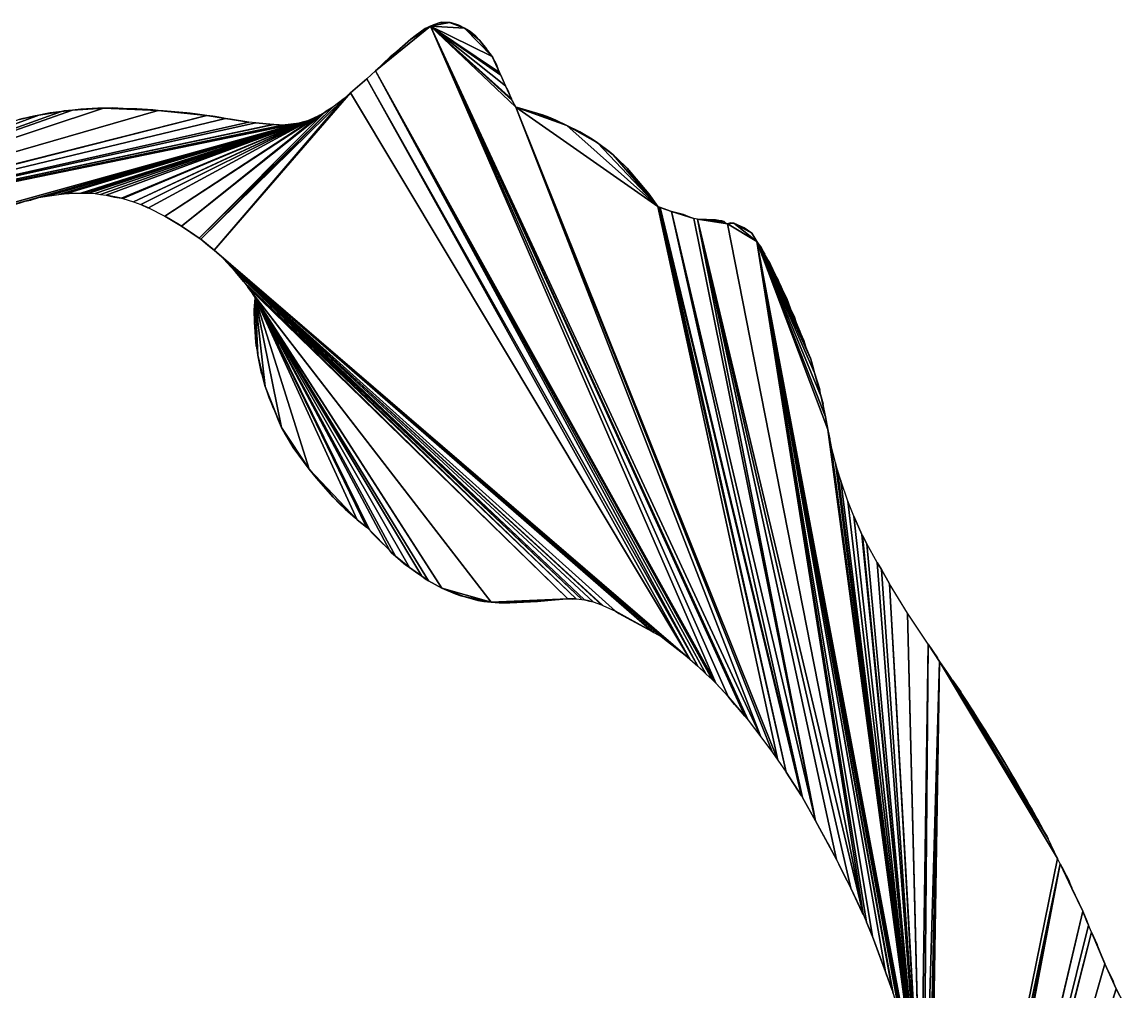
# Model space of a CAD drawing. Extents: x -94 to 96, y -86 to 90.
# Drawn here: x 7.7 to 76.2, y 29.4 to 89.7 of the extents above; entities that cross this region are included whole.
import ezdxf

# ---------------------------------------------------------------- set-up
doc = ezdxf.new("R2010")
doc.units = 0

msp = doc.modelspace()

# ---------------------------------------------------------------- linework, layer by layer
for points in [[(34.252, 89.707, 110), (33.785, 89.745, 110), (33.615, 89.686, 110)], [(33.067, 89.478, 110), (31.852, 88.684, 110), (29.653, 86.703, 110)], [(33.067, 89.478, 110), (29.653, 86.703, 110), (50.807, 48.642, 110)], [(33.067, 89.478, 110), (32.441, 89.109, 110), (31.852, 88.684, 110)], [(32.441, 89.109, 110), (32.212, 88.95, 110), (31.852, 88.684, 110)], [(33.067, 89.478, 110), (32.741, 89.334, 110), (32.441, 89.109, 110)], [(34.252, 89.707, 110), (33.615, 89.686, 110), (33.067, 89.478, 110)], [(35.185, 89.36, 110), (34.252, 89.707, 110), (33.067, 89.478, 110)], [(33.615, 89.686, 110), (33.263, 89.574, 110), (33.067, 89.478, 110)], [(36.917, 87.599, 110), (35.185, 89.36, 110), (33.067, 89.478, 110)], [(33.067, 89.478, 110), (50.807, 48.642, 110), (51.577, 47.821, 110)], [(37.365, 86.604, 110), (36.917, 87.599, 110), (33.067, 89.478, 110)], [(37.438, 86.441, 110), (37.365, 86.604, 110), (33.067, 89.478, 110)], [(33.067, 89.478, 110), (51.577, 47.821, 110), (52.623, 46.581, 110)], [(33.067, 89.478, 110), (52.623, 46.581, 110), (52.819, 46.345, 110)], [(37.741, 85.783, 110), (37.438, 86.441, 110), (33.067, 89.478, 110)], [(38.106, 84.965, 110), (37.741, 85.783, 110), (33.067, 89.478, 110)], [(38.162, 84.858, 110), (38.106, 84.965, 110), (33.067, 89.478, 110)], [(33.067, 89.478, 110), (52.819, 46.345, 110), (53.616, 45.303, 110)], [(33.067, 89.478, 110), (53.616, 45.303, 110), (53.618, 45.301, 110)], [(38.386, 84.45, 110), (38.162, 84.858, 110), (33.067, 89.478, 110)], [(38.386, 84.45, 110), (33.067, 89.478, 110), (53.618, 45.301, 110)], [(34.381, 89.686, 110), (34.307, 89.707, 110), (34.252, 89.707, 110)], [(35.185, 89.36, 110), (34.381, 89.686, 110), (34.252, 89.707, 110)], [(35.185, 89.36, 110), (34.829, 89.548, 110), (34.381, 89.686, 110)], [(35.542, 89.147, 110), (35.338, 89.287, 110), (35.185, 89.36, 110)], [(36.117, 88.626, 110), (35.542, 89.147, 110), (35.185, 89.36, 110)], [(36.917, 87.599, 110), (36.117, 88.626, 110), (35.185, 89.36, 110)], [(36.117, 88.626, 110), (35.896, 88.859, 110), (35.542, 89.147, 110)], [(31.852, 88.684, 110), (30.993, 87.918, 110), (29.653, 86.703, 110)], [(31.852, 88.684, 110), (31.682, 88.545, 110), (30.993, 87.918, 110)], [(36.561, 88.084, 110), (36.407, 88.283, 110), (36.117, 88.626, 110)], [(36.917, 87.599, 110), (36.561, 88.084, 110), (36.117, 88.626, 110)], [(30.993, 87.918, 110), (30.578, 87.574, 110), (29.653, 86.703, 110)], [(30.578, 87.574, 110), (30.056, 87.09, 110), (29.653, 86.703, 110)], [(36.948, 87.546, 110), (36.936, 87.574, 110), (36.917, 87.599, 110)], [(37.193, 87.068, 110), (36.948, 87.546, 110), (36.917, 87.599, 110)], [(37.365, 86.604, 110), (37.193, 87.068, 110), (36.917, 87.599, 110)], [(29.653, 86.703, 110), (29.124, 86.212, 110), (49.697, 49.701, 110)], [(29.653, 86.703, 110), (49.697, 49.701, 110), (50.201, 49.229, 110)], [(29.653, 86.703, 110), (50.201, 49.229, 110), (50.583, 48.866, 110)], [(29.653, 86.703, 110), (50.583, 48.866, 110), (50.807, 48.642, 110)], [(37.438, 86.441, 110), (37.402, 86.531, 110), (37.365, 86.604, 110)], [(37.741, 85.783, 110), (37.549, 86.235, 110), (37.438, 86.441, 110)], [(29.124, 86.212, 110), (28.426, 85.623, 110), (28.109, 85.335, 110)], [(29.124, 86.212, 110), (28.109, 85.335, 110), (49.189, 50.145, 110)], [(29.124, 86.212, 110), (49.189, 50.145, 110), (49.697, 49.701, 110)], [(38.106, 84.965, 110), (37.902, 85.487, 110), (37.741, 85.783, 110)], [(27.707, 84.994, 110), (27.001, 84.458, 110), (18.8, 76.243, 110)], [(27.707, 84.994, 110), (18.8, 76.243, 110), (19.627, 75.553, 110)], [(28.109, 85.335, 110), (27.707, 84.994, 110), (19.627, 75.553, 110)], [(28.109, 85.335, 110), (19.627, 75.553, 110), (49.189, 50.145, 110)], [(12.744, 84.391, 110), (10.831, 84.274, 110), (-13.707, 75.618, 110)], [(16.157, 84.245, 110), (12.744, 84.391, 110), (-13.707, 75.618, 110)], [(10.831, 84.274, 110), (10.143, 84.191, 110), (-13.707, 75.618, 110)], [(10.831, 84.274, 110), (10.566, 84.253, 110), (10.143, 84.191, 110)], [(10.566, 84.253, 110), (10.3, 84.219, 110), (10.143, 84.191, 110)], [(12.388, 84.398, 110), (11.344, 84.336, 110), (10.831, 84.274, 110)], [(12.744, 84.391, 110), (12.388, 84.398, 110), (10.831, 84.274, 110)], [(14.283, 84.355, 110), (13.338, 84.405, 110), (12.744, 84.391, 110)], [(14.828, 84.341, 110), (14.283, 84.355, 110), (12.744, 84.391, 110)], [(16.157, 84.245, 110), (14.828, 84.341, 110), (12.744, 84.391, 110)], [(16.157, 84.245, 110), (15.809, 84.279, 110), (14.828, 84.341, 110)], [(27.001, 84.458, 110), (26.479, 84.12, 110), (18.693, 76.318, 110)], [(27.001, 84.458, 110), (18.693, 76.318, 110), (18.8, 76.243, 110)], [(27.001, 84.458, 110), (26.703, 84.267, 110), (26.479, 84.12, 110)], [(26.703, 84.267, 110), (26.592, 84.201, 110), (26.479, 84.12, 110)], [(38.386, 84.45, 110), (38.292, 84.625, 110), (38.162, 84.858, 110)], [(39.756, 84.055, 110), (38.478, 84.433, 110), (38.386, 84.45, 110)], [(41.558, 83.311, 110), (39.756, 84.055, 110), (38.386, 84.45, 110)], [(47.201, 78.274, 110), (41.558, 83.311, 110), (38.386, 84.45, 110)], [(38.386, 84.45, 110), (53.618, 45.301, 110), (54.345, 44.328, 110)], [(38.386, 84.45, 110), (54.345, 44.328, 110), (54.671, 43.856, 110)], [(47.201, 78.274, 110), (38.386, 84.45, 110), (54.671, 43.856, 110)], [(19.172, 83.935, 110), (-13.707, 75.618, 110), (-14.813, 75.299, 110)], [(20.327, 83.745, 110), (19.172, 83.935, 110), (-14.813, 75.299, 110)], [(21.782, 83.527, 110), (20.327, 83.745, 110), (-14.813, 75.299, 110)], [(19.172, 83.935, 110), (16.157, 84.245, 110), (-13.707, 75.618, 110)], [(10.143, 84.191, 110), (8.734, 83.948, 110), (-13.707, 75.618, 110)], [(8.734, 83.948, 110), (7.497, 83.686, 110), (-13.707, 75.618, 110)], [(8.734, 83.948, 110), (8.389, 83.891, 110), (7.497, 83.686, 110)], [(8.389, 83.891, 110), (7.966, 83.798, 110), (7.497, 83.686, 110)], [(7.966, 83.798, 110), (7.728, 83.75, 110), (7.497, 83.686, 110)], [(10.143, 84.191, 110), (9.424, 84.09, 110), (8.734, 83.948, 110)], [(9.424, 84.09, 110), (9.272, 84.063, 110), (8.734, 83.948, 110)], [(9.272, 84.063, 110), (9.119, 84.04, 110), (8.734, 83.948, 110)], [(25.435, 83.601, 110), (25.192, 83.531, 110), (9.256, 78.927, 110)], [(25.435, 83.601, 110), (9.256, 78.927, 110), (9.963, 79.029, 110)], [(25.435, 83.601, 110), (9.963, 79.029, 110), (10.453, 79.084, 110)], [(25.435, 83.601, 110), (10.453, 79.084, 110), (11.344, 79.108, 110)], [(25.435, 83.601, 110), (11.344, 79.108, 110), (11.57, 79.109, 110)], [(25.435, 83.601, 110), (11.57, 79.109, 110), (11.866, 79.097, 110)], [(25.435, 83.601, 110), (11.866, 79.097, 110), (12.228, 79.075, 110)], [(25.435, 83.601, 110), (12.228, 79.075, 110), (12.57, 79.032, 110)], [(25.435, 83.601, 110), (12.57, 79.032, 110), (12.909, 78.983, 110)], [(25.435, 83.601, 110), (12.909, 78.983, 110), (13.864, 78.792, 110)], [(25.435, 83.601, 110), (13.864, 78.792, 110), (13.953, 78.771, 110)], [(25.435, 83.601, 110), (13.953, 78.771, 110), (14.61, 78.567, 110)], [(25.946, 83.822, 110), (25.435, 83.601, 110), (14.61, 78.567, 110)], [(25.946, 83.822, 110), (14.61, 78.567, 110), (15.073, 78.41, 110)], [(25.946, 83.822, 110), (15.073, 78.41, 110), (15.54, 78.192, 110)], [(25.946, 83.822, 110), (15.54, 78.192, 110), (16.563, 77.683, 110)], [(17.921, 84.109, 110), (16.458, 84.226, 110), (16.157, 84.245, 110)], [(18.128, 84.078, 110), (17.921, 84.109, 110), (16.157, 84.245, 110)], [(19.172, 83.935, 110), (18.128, 84.078, 110), (16.157, 84.245, 110)], [(26.207, 83.961, 110), (25.946, 83.822, 110), (16.563, 77.683, 110)], [(26.207, 83.961, 110), (16.563, 77.683, 110), (17.607, 77.064, 110)], [(26.479, 84.12, 110), (26.207, 83.961, 110), (17.607, 77.064, 110)], [(26.479, 84.12, 110), (17.607, 77.064, 110), (18.693, 76.318, 110)], [(19.172, 83.935, 110), (18.449, 84.042, 110), (18.128, 84.078, 110)], [(19.694, 83.873, 110), (19.537, 83.896, 110), (19.172, 83.935, 110)], [(20.013, 83.8, 110), (19.694, 83.873, 110), (19.172, 83.935, 110)], [(20.327, 83.745, 110), (20.013, 83.8, 110), (19.172, 83.935, 110)], [(21.782, 83.527, 110), (20.645, 83.706, 110), (20.327, 83.745, 110)], [(25.946, 83.822, 110), (25.725, 83.732, 110), (25.435, 83.601, 110)], [(40.424, 83.824, 110), (40.037, 83.977, 110), (39.756, 84.055, 110)], [(41.558, 83.311, 110), (40.424, 83.824, 110), (39.756, 84.055, 110)], [(41.558, 83.311, 110), (40.863, 83.641, 110), (40.424, 83.824, 110)], [(24.913, 83.461, 110), (-14.813, 75.299, 110), (-21.22, 70.656, 110)], [(24.913, 83.461, 110), (-21.22, 70.656, 110), (7.87, 78.601, 110)], [(22.216, 83.481, 110), (21.782, 83.527, 110), (-14.813, 75.299, 110)], [(23.304, 83.373, 110), (22.216, 83.481, 110), (-14.813, 75.299, 110)], [(24.913, 83.461, 110), (24.391, 83.394, 110), (-14.813, 75.299, 110)], [(24.391, 83.394, 110), (23.869, 83.337, 110), (-14.813, 75.299, 110)], [(23.347, 83.369, 110), (23.304, 83.373, 110), (-14.813, 75.299, 110)], [(23.869, 83.337, 110), (23.347, 83.369, 110), (-14.813, 75.299, 110)], [(25.192, 83.531, 110), (24.913, 83.461, 110), (7.87, 78.601, 110)], [(25.192, 83.531, 110), (7.87, 78.601, 110), (8.734, 78.831, 110)], [(25.192, 83.531, 110), (8.734, 78.831, 110), (9.256, 78.927, 110)], [(23.304, 83.373, 110), (23.096, 83.399, 110), (22.216, 83.481, 110)], [(23.869, 83.337, 110), (23.661, 83.354, 110), (23.347, 83.369, 110)], [(24.391, 83.394, 110), (24.385, 83.393, 110), (23.869, 83.337, 110)], [(24.913, 83.461, 110), (24.432, 83.399, 110), (24.391, 83.394, 110)], [(42.363, 82.909, 110), (42.331, 82.927, 110), (41.558, 83.311, 110)], [(43.451, 82.237, 110), (42.363, 82.909, 110), (41.558, 83.311, 110)], [(47.201, 78.274, 110), (43.451, 82.237, 110), (41.558, 83.311, 110)], [(43.451, 82.237, 110), (43.125, 82.458, 110), (42.363, 82.909, 110)], [(44.423, 81.485, 110), (44.178, 81.688, 110), (43.451, 82.237, 110)], [(47.201, 78.274, 110), (44.423, 81.485, 110), (43.451, 82.237, 110)], [(45.308, 80.653, 110), (44.649, 81.288, 110), (44.423, 81.485, 110)], [(47.201, 78.274, 110), (45.308, 80.653, 110), (44.423, 81.485, 110)], [(46.638, 79.063, 110), (46.132, 79.706, 110), (45.308, 80.653, 110)], [(47.201, 78.274, 110), (46.638, 79.063, 110), (45.308, 80.653, 110)], [(7.87, 78.601, 110), (8.269, 78.692, 110), (8.734, 78.831, 110)], [(9.963, 79.029, 110), (10.3, 79.065, 110), (10.453, 79.084, 110)], [(10.453, 79.084, 110), (10.607, 79.084, 110), (11.344, 79.108, 110)], [(12.909, 78.983, 110), (13.17, 78.92, 110), (13.431, 78.864, 110)], [(12.909, 78.983, 110), (13.431, 78.864, 110), (13.864, 78.792, 110)], [(47.201, 78.274, 110), (46.956, 78.639, 110), (46.638, 79.063, 110)], [(-21.22, 70.656, 110), (7.502, 78.476, 110), (7.87, 78.601, 110)], [(7.87, 78.601, 110), (8.235, 78.68, 110), (8.269, 78.692, 110)], [(7.87, 78.601, 110), (8.168, 78.663, 110), (8.235, 78.68, 110)], [(15.073, 78.41, 110), (15.511, 78.204, 110), (15.54, 78.192, 110)], [(47.201, 78.274, 110), (54.671, 43.856, 110), (55.175, 43.101, 110)], [(47.307, 78.227, 110), (47.201, 78.274, 110), (55.175, 43.101, 110)], [(47.321, 78.223, 110), (47.321, 78.223, 110), (47.307, 78.227, 110)], [(47.354, 78.212, 110), (47.321, 78.223, 110), (47.307, 78.227, 110)], [(47.307, 78.227, 110), (55.175, 43.101, 110), (56.128, 41.648, 110)], [(47.354, 78.212, 110), (47.307, 78.227, 110), (56.128, 41.648, 110)], [(48.06, 77.966, 110), (47.381, 78.207, 110), (47.354, 78.212, 110)], [(47.354, 78.212, 110), (56.128, 41.648, 110), (56.201, 41.525, 110)], [(48.06, 77.966, 110), (47.354, 78.212, 110), (56.201, 41.525, 110)], [(16.563, 77.683, 110), (16.604, 77.656, 110), (17.476, 77.134, 110)], [(16.563, 77.683, 110), (17.476, 77.134, 110), (17.607, 77.064, 110)], [(49.203, 77.614, 110), (48.8, 77.778, 110), (48.06, 77.966, 110)], [(48.06, 77.966, 110), (56.201, 41.525, 110), (57.015, 40.082, 110)], [(49.442, 77.539, 110), (49.203, 77.614, 110), (48.06, 77.966, 110)], [(49.442, 77.539, 110), (48.06, 77.966, 110), (57.015, 40.082, 110)], [(49.671, 77.494, 110), (49.442, 77.539, 110), (57.015, 40.082, 110)], [(51.008, 77.403, 110), (50.792, 77.443, 110), (49.671, 77.494, 110)], [(51.195, 77.378, 110), (51.008, 77.403, 110), (49.671, 77.494, 110)], [(49.671, 77.494, 110), (57.015, 40.082, 110), (58.318, 37.68, 110)], [(51.331, 77.335, 110), (51.195, 77.378, 110), (49.671, 77.494, 110)], [(51.434, 77.233, 110), (51.331, 77.335, 110), (49.671, 77.494, 110)], [(49.671, 77.494, 110), (58.318, 37.68, 110), (59.211, 35.904, 110)], [(49.671, 77.494, 110), (59.211, 35.904, 110), (59.964, 34.278, 110)], [(51.53, 77.209, 110), (51.434, 77.233, 110), (49.671, 77.494, 110)], [(51.53, 77.209, 110), (49.671, 77.494, 110), (59.964, 34.278, 110)], [(17.607, 77.064, 110), (17.871, 76.872, 110), (18.149, 76.679, 110)], [(17.607, 77.064, 110), (18.149, 76.679, 110), (18.693, 76.318, 110)], [(51.942, 77.246, 110), (51.731, 77.256, 110), (51.53, 77.209, 110)], [(53.352, 76.093, 110), (51.942, 77.246, 110), (51.53, 77.209, 110)], [(53.352, 76.093, 110), (51.53, 77.209, 110), (59.964, 34.278, 110)], [(53.05, 76.615, 110), (52.573, 76.95, 110), (51.942, 77.246, 110)], [(53.352, 76.093, 110), (53.05, 76.615, 110), (51.942, 77.246, 110)], [(18.149, 76.679, 110), (18.234, 76.615, 110), (18.693, 76.318, 110)], [(18.8, 76.243, 110), (19.238, 75.87, 110), (19.627, 75.553, 110)], [(53.352, 76.093, 110), (53.095, 76.574, 110), (53.05, 76.615, 110)], [(53.865, 75.323, 110), (53.617, 75.783, 110), (53.352, 76.093, 110)], [(53.99, 75.049, 110), (53.865, 75.323, 110), (53.352, 76.093, 110)], [(54.202, 74.664, 110), (53.99, 75.049, 110), (53.352, 76.093, 110)], [(54.525, 74.005, 110), (54.202, 74.664, 110), (53.352, 76.093, 110)], [(53.352, 76.093, 110), (59.964, 34.278, 110), (60.184, 33.777, 110)], [(55.02, 72.961, 110), (54.525, 74.005, 110), (53.352, 76.093, 110)], [(55.446, 71.918, 110), (55.02, 72.961, 110), (53.352, 76.093, 110)], [(53.352, 76.093, 110), (60.184, 33.777, 110), (60.549, 32.891, 110)], [(53.352, 76.093, 110), (60.549, 32.891, 110), (61.367, 30.691, 110)], [(56.1, 70.352, 110), (55.446, 71.918, 110), (53.352, 76.093, 110)], [(56.274, 69.953, 110), (56.1, 70.352, 110), (53.352, 76.093, 110)], [(53.352, 76.093, 110), (61.367, 30.691, 110), (61.769, 29.547, 110)], [(53.352, 76.093, 110), (61.769, 29.547, 110), (61.835, 29.343, 110)], [(56.414, 69.53, 110), (56.274, 69.953, 110), (53.352, 76.093, 110)], [(56.72, 68.786, 110), (56.414, 69.53, 110), (53.352, 76.093, 110)], [(53.352, 76.093, 110), (61.835, 29.343, 110), (62.231, 28.079, 110)], [(53.352, 76.093, 110), (62.231, 28.079, 110), (62.499, 27.035, 110)], [(56.944, 67.938, 110), (56.72, 68.786, 110), (53.352, 76.093, 110)], [(57.36, 66.447, 110), (56.944, 67.938, 110), (53.352, 76.093, 110)], [(53.352, 76.093, 110), (62.499, 27.035, 110), (62.836, 25.574, 110)], [(53.352, 76.093, 110), (62.836, 25.574, 110), (62.984, 24.916, 110)], [(57.624, 65.191, 110), (57.36, 66.447, 110), (53.352, 76.093, 110)], [(57.781, 64.414, 110), (57.624, 65.191, 110), (53.352, 76.093, 110)], [(53.352, 76.093, 110), (62.984, 24.916, 110), (63.204, 23.904, 110)], [(57.781, 64.414, 110), (53.352, 76.093, 110), (63.204, 23.904, 110)], [(19.627, 75.553, 110), (20.199, 75.044, 110), (46.849, 51.865, 110)], [(19.627, 75.553, 110), (46.849, 51.865, 110), (46.968, 51.798, 110)], [(19.627, 75.553, 110), (46.968, 51.798, 110), (47.405, 51.539, 110)], [(19.627, 75.553, 110), (47.405, 51.539, 110), (47.815, 51.238, 110)], [(19.627, 75.553, 110), (47.815, 51.238, 110), (48.902, 50.383, 110)], [(19.627, 75.553, 110), (48.902, 50.383, 110), (49.189, 50.145, 110)], [(20.199, 75.044, 110), (20.216, 75.027, 110), (42.657, 53.822, 110)], [(20.199, 75.044, 110), (42.657, 53.822, 110), (43.179, 53.699, 110)], [(20.199, 75.044, 110), (43.179, 53.699, 110), (43.701, 53.513, 110)], [(20.199, 75.044, 110), (43.701, 53.513, 110), (43.787, 53.477, 110)], [(20.199, 75.044, 110), (43.787, 53.477, 110), (44.569, 53.111, 110)], [(20.199, 75.044, 110), (44.569, 53.111, 110), (46.849, 51.865, 110)], [(20.216, 75.027, 110), (20.267, 74.965, 110), (20.686, 74.508, 110)], [(20.216, 75.027, 110), (20.686, 74.508, 110), (20.935, 74.245, 110)], [(20.216, 75.027, 110), (20.935, 74.245, 110), (42.48, 53.85, 110)], [(20.216, 75.027, 110), (42.48, 53.85, 110), (42.657, 53.822, 110)], [(54.202, 74.664, 110), (54.139, 74.832, 110), (53.99, 75.049, 110)], [(54.525, 74.005, 110), (54.425, 74.241, 110), (54.202, 74.664, 110)], [(20.935, 74.245, 110), (21.1, 74.029, 110), (21.26, 73.834, 110)], [(20.935, 74.245, 110), (21.26, 73.834, 110), (21.468, 73.597, 110)], [(20.935, 74.245, 110), (21.468, 73.597, 110), (42.135, 53.883, 110)], [(20.935, 74.245, 110), (42.135, 53.883, 110), (42.48, 53.85, 110)], [(54.79, 73.464, 110), (54.661, 73.777, 110), (54.525, 74.005, 110)], [(55.02, 72.961, 110), (54.79, 73.464, 110), (54.525, 74.005, 110)], [(21.468, 73.597, 110), (21.73, 73.261, 110), (41.614, 53.883, 110)], [(21.468, 73.597, 110), (41.614, 53.883, 110), (42.135, 53.883, 110)], [(55.02, 72.961, 110), (54.921, 73.223, 110), (54.79, 73.464, 110)], [(21.73, 73.261, 110), (21.941, 72.964, 110), (36.855, 53.678, 110)], [(21.73, 73.261, 110), (36.855, 53.678, 110), (41.614, 53.883, 110)], [(21.941, 72.964, 110), (22.168, 72.591, 110), (33.785, 54.555, 110)], [(21.941, 72.964, 110), (33.785, 54.555, 110), (36.855, 53.678, 110)], [(55.216, 72.551, 110), (55.183, 72.658, 110), (55.02, 72.961, 110)], [(55.446, 71.918, 110), (55.216, 72.551, 110), (55.02, 72.961, 110)], [(22.168, 72.591, 110), (22.125, 72.088, 110), (22.11, 71.861, 110)], [(22.168, 72.591, 110), (22.11, 71.861, 110), (22.135, 71.083, 110)], [(22.168, 72.591, 110), (22.135, 71.083, 110), (22.34, 69.041, 110)], [(22.168, 72.591, 110), (22.34, 69.041, 110), (22.795, 67.084, 110)], [(22.168, 72.591, 110), (22.795, 67.084, 110), (23.823, 64.533, 110)], [(22.168, 72.591, 110), (23.823, 64.533, 110), (25.534, 61.953, 110)], [(22.168, 72.591, 110), (25.534, 61.953, 110), (28.523, 58.804, 110)], [(22.168, 72.591, 110), (28.523, 58.804, 110), (29.099, 58.35, 110)], [(22.168, 72.591, 110), (29.099, 58.35, 110), (29.101, 58.348, 110)], [(22.168, 72.591, 110), (29.101, 58.348, 110), (29.275, 58.173, 110)], [(22.168, 72.591, 110), (29.275, 58.173, 110), (30.521, 56.918, 110)], [(22.168, 72.591, 110), (30.521, 56.918, 110), (30.901, 56.539, 110)], [(22.168, 72.591, 110), (30.901, 56.539, 110), (31.762, 55.835, 110)], [(22.168, 72.591, 110), (31.762, 55.835, 110), (32.533, 55.297, 110)], [(22.168, 72.591, 110), (32.533, 55.297, 110), (32.951, 55.011, 110)], [(22.168, 72.591, 110), (32.951, 55.011, 110), (33.785, 54.555, 110)], [(55.446, 71.918, 110), (55.312, 72.328, 110), (55.216, 72.551, 110)], [(22.11, 71.861, 110), (22.131, 71.131, 110), (22.135, 71.083, 110)], [(55.701, 71.396, 110), (55.699, 71.401, 110), (55.446, 71.918, 110)], [(55.805, 71.065, 110), (55.701, 71.396, 110), (55.446, 71.918, 110)], [(56.1, 70.352, 110), (55.805, 71.065, 110), (55.446, 71.918, 110)], [(55.805, 71.065, 110), (55.705, 71.389, 110), (55.701, 71.396, 110)], [(22.135, 71.083, 110), (22.18, 70.071, 110), (22.245, 69.6, 110)], [(22.135, 71.083, 110), (22.245, 69.6, 110), (22.34, 69.041, 110)], [(56.042, 70.536, 110), (55.895, 70.874, 110), (55.805, 71.065, 110)], [(56.1, 70.352, 110), (56.042, 70.536, 110), (55.805, 71.065, 110)], [(56.274, 69.953, 110), (56.227, 70.087, 110), (56.1, 70.352, 110)], [(56.414, 69.53, 110), (56.33, 69.83, 110), (56.274, 69.953, 110)], [(56.72, 68.786, 110), (56.709, 68.826, 110), (56.414, 69.53, 110)], [(22.34, 69.041, 110), (22.405, 68.621, 110), (22.578, 67.904, 110)], [(22.34, 69.041, 110), (22.578, 67.904, 110), (22.628, 67.739, 110)], [(22.34, 69.041, 110), (22.628, 67.739, 110), (22.795, 67.084, 110)], [(56.87, 68.265, 110), (56.748, 68.699, 110), (56.72, 68.786, 110)], [(56.944, 67.938, 110), (56.87, 68.265, 110), (56.72, 68.786, 110)], [(57.27, 66.903, 110), (57.163, 67.328, 110), (56.944, 67.938, 110)], [(57.36, 66.447, 110), (57.27, 66.903, 110), (56.944, 67.938, 110)], [(22.628, 67.739, 110), (22.737, 67.287, 110), (22.795, 67.084, 110)], [(22.795, 67.084, 110), (23.03, 66.406, 110), (23.309, 65.712, 110)], [(22.795, 67.084, 110), (23.309, 65.712, 110), (23.621, 64.977, 110)], [(22.795, 67.084, 110), (23.621, 64.977, 110), (23.823, 64.533, 110)], [(57.475, 66.009, 110), (57.402, 66.296, 110), (57.36, 66.447, 110)], [(57.624, 65.191, 110), (57.475, 66.009, 110), (57.36, 66.447, 110)], [(57.781, 64.414, 110), (57.733, 64.672, 110), (57.624, 65.191, 110)], [(23.621, 64.977, 110), (23.659, 64.878, 110), (23.823, 64.533, 110)], [(23.823, 64.533, 110), (24.05, 64.106, 110), (24.534, 63.303, 110)], [(23.823, 64.533, 110), (24.534, 63.303, 110), (25.534, 61.953, 110)], [(57.896, 63.827, 110), (57.868, 64.111, 110), (57.781, 64.414, 110)], [(57.955, 63.463, 110), (57.896, 63.827, 110), (57.781, 64.414, 110)], [(57.955, 63.463, 110), (57.781, 64.414, 110), (63.204, 23.904, 110)], [(24.534, 63.303, 110), (25.094, 62.516, 110), (25.534, 61.953, 110)], [(57.955, 63.463, 110), (63.204, 23.904, 110), (63.222, 23.796, 110)], [(58.241, 62.346, 110), (57.955, 63.463, 110), (63.222, 23.796, 110)], [(58.241, 62.346, 110), (63.222, 23.796, 110), (63.457, 22.036, 110)], [(58.377, 61.878, 110), (58.241, 62.346, 110), (63.457, 22.036, 110)], [(25.534, 61.953, 110), (25.572, 61.896, 110), (25.992, 61.385, 110)], [(25.534, 61.953, 110), (25.992, 61.385, 110), (27.017, 60.209, 110)], [(25.534, 61.953, 110), (27.017, 60.209, 110), (28.409, 58.905, 110)], [(25.534, 61.953, 110), (28.409, 58.905, 110), (28.523, 58.804, 110)], [(58.574, 61.242, 110), (58.377, 61.878, 110), (63.457, 22.036, 110)], [(25.992, 61.385, 110), (26.284, 61.041, 110), (27.017, 60.209, 110)], [(59.012, 59.958, 110), (58.574, 61.242, 110), (63.457, 22.036, 110)], [(27.017, 60.209, 110), (27.423, 59.79, 110), (27.764, 59.45, 110)], [(27.017, 60.209, 110), (27.764, 59.45, 110), (28.409, 58.905, 110)], [(59.395, 59.026, 110), (59.012, 59.958, 110), (63.457, 22.036, 110)], [(59.895, 57.875, 110), (59.885, 57.9, 110), (59.395, 59.026, 110)], [(59.895, 57.875, 110), (59.395, 59.026, 110), (63.457, 22.036, 110)], [(28.523, 58.804, 110), (28.523, 58.801, 110), (29.099, 58.35, 110)], [(29.101, 58.348, 110), (29.101, 58.348, 110), (29.275, 58.173, 110)], [(29.275, 58.173, 110), (29.416, 58.016, 110), (29.838, 57.568, 110)], [(29.275, 58.173, 110), (29.838, 57.568, 110), (30.521, 56.918, 110)], [(59.92, 57.827, 110), (59.895, 57.875, 110), (63.457, 22.036, 110)], [(60.201, 57.313, 110), (60.179, 57.358, 110), (59.92, 57.827, 110)], [(60.201, 57.313, 110), (59.92, 57.827, 110), (63.457, 22.036, 110)], [(30.521, 56.918, 110), (30.6, 56.805, 110), (30.654, 56.75, 110)], [(30.521, 56.918, 110), (30.654, 56.75, 110), (30.901, 56.539, 110)], [(60.84, 56.146, 110), (60.201, 57.313, 110), (63.457, 22.036, 110)], [(30.901, 56.539, 110), (31.256, 56.22, 110), (31.514, 56.009, 110)], [(30.901, 56.539, 110), (31.514, 56.009, 110), (31.762, 55.835, 110)], [(31.762, 55.835, 110), (32.22, 55.502, 110), (32.533, 55.297, 110)], [(61.115, 55.705, 110), (61.002, 55.896, 110), (60.84, 56.146, 110)], [(61.115, 55.705, 110), (60.84, 56.146, 110), (63.457, 22.036, 110)], [(61.61, 54.82, 110), (61.517, 54.991, 110), (61.115, 55.705, 110)], [(61.61, 54.82, 110), (61.115, 55.705, 110), (63.457, 22.036, 110)], [(32.533, 55.297, 110), (32.741, 55.138, 110), (32.951, 55.011, 110)], [(32.951, 55.011, 110), (33.55, 54.678, 110), (33.785, 54.555, 110)], [(61.61, 54.82, 110), (63.457, 22.036, 110), (63.506, 21.264, 110)], [(62.735, 52.996, 110), (61.61, 54.82, 110), (63.506, 21.264, 110)], [(33.785, 54.555, 110), (34.022, 54.446, 110), (34.618, 54.197, 110)], [(33.785, 54.555, 110), (34.618, 54.197, 110), (35.147, 54.025, 110)], [(33.785, 54.555, 110), (35.147, 54.025, 110), (36.855, 53.678, 110)], [(34.618, 54.197, 110), (34.962, 54.07, 110), (35.147, 54.025, 110)], [(35.147, 54.025, 110), (35.949, 53.799, 110), (36.021, 53.788, 110)], [(35.147, 54.025, 110), (36.021, 53.788, 110), (36.855, 53.678, 110)], [(36.021, 53.788, 110), (36.395, 53.722, 110), (36.855, 53.678, 110)], [(36.855, 53.678, 110), (41.305, 53.868, 110), (41.614, 53.883, 110)], [(36.855, 53.678, 110), (38.01, 53.627, 110), (41.305, 53.868, 110)], [(36.855, 53.678, 110), (37.352, 53.64, 110), (37.438, 53.636, 110)], [(36.855, 53.678, 110), (37.438, 53.636, 110), (38.01, 53.627, 110)], [(37.438, 53.636, 110), (37.936, 53.627, 110), (38.01, 53.627, 110)], [(38.01, 53.627, 110), (40.364, 53.784, 110), (41.305, 53.868, 110)], [(38.01, 53.627, 110), (39.722, 53.716, 110), (40.364, 53.784, 110)], [(41.614, 53.883, 110), (41.92, 53.873, 110), (42.135, 53.883, 110)], [(42.657, 53.822, 110), (42.963, 53.743, 110), (43.179, 53.699, 110)], [(44.569, 53.111, 110), (44.791, 52.983, 110), (46.849, 51.865, 110)], [(62.735, 52.996, 110), (63.506, 21.264, 110), (63.563, 19.728, 110)], [(64.014, 51.065, 110), (62.735, 52.996, 110), (63.563, 19.728, 110)], [(64.014, 51.065, 110), (63.563, 19.728, 110), (63.691, 14.96, 110)], [(64.72, 49.998, 110), (64.014, 51.065, 110), (63.691, 14.96, 110)], [(64.588, 50.217, 110), (64.05, 51.014, 110), (64.014, 51.065, 110)], [(64.72, 49.998, 110), (64.588, 50.217, 110), (64.014, 51.065, 110)], [(49.697, 49.701, 110), (49.938, 49.464, 110), (50.201, 49.229, 110)], [(64.72, 49.998, 110), (63.691, 14.96, 110), (63.828, 8.983, 110)], [(64.72, 49.998, 110), (63.828, 8.983, 110), (63.874, 6.681, 110)], [(64.72, 49.998, 110), (63.874, 6.681, 110), (63.898, 4.638, 110)], [(64.72, 49.998, 110), (63.905, 0.94, 110), (63.874, -2.536, 110)], [(72.05, 37.746, 110), (64.72, 49.998, 110), (63.874, -2.536, 110)], [(64.72, 49.998, 110), (63.898, 4.638, 110), (63.905, 0.94, 110)], [(65.191, 49.298, 110), (64.844, 49.834, 110), (64.72, 49.998, 110)], [(68.129, 44.766, 110), (65.191, 49.298, 110), (64.72, 49.998, 110)], [(68.748, 43.734, 110), (68.129, 44.766, 110), (64.72, 49.998, 110)], [(70.864, 40.058, 110), (68.748, 43.734, 110), (64.72, 49.998, 110)], [(71.229, 39.395, 110), (70.864, 40.058, 110), (64.72, 49.998, 110)], [(71.477, 38.973, 110), (71.229, 39.395, 110), (64.72, 49.998, 110)], [(72.05, 37.746, 110), (71.477, 38.973, 110), (64.72, 49.998, 110)], [(50.807, 48.642, 110), (51.432, 47.97, 110), (51.577, 47.821, 110)], [(67.495, 45.794, 110), (65.516, 48.82, 110), (65.191, 49.298, 110)], [(68.129, 44.766, 110), (67.495, 45.794, 110), (65.191, 49.298, 110)], [(66.033, 48.107, 110), (65.621, 48.681, 110), (65.516, 48.82, 110)], [(66.417, 47.508, 110), (66.033, 48.107, 110), (65.516, 48.82, 110)], [(67.161, 46.313, 110), (66.417, 47.508, 110), (65.516, 48.82, 110)], [(67.495, 45.794, 110), (67.161, 46.313, 110), (65.516, 48.82, 110)], [(51.577, 47.821, 110), (51.961, 47.336, 110), (51.982, 47.312, 110)], [(51.577, 47.821, 110), (51.982, 47.312, 110), (52.623, 46.581, 110)], [(67.161, 46.313, 110), (66.845, 46.867, 110), (66.417, 47.508, 110)], [(53.616, 45.303, 110), (53.617, 45.302, 110), (53.618, 45.301, 110)], [(67.614, 45.611, 110), (67.507, 45.778, 110), (67.495, 45.794, 110)], [(68.129, 44.766, 110), (67.614, 45.611, 110), (67.495, 45.794, 110)], [(68.746, 43.738, 110), (68.161, 44.721, 110), (68.129, 44.766, 110)], [(68.748, 43.734, 110), (68.746, 43.738, 110), (68.129, 44.766, 110)], [(70.191, 41.268, 110), (69.451, 42.577, 110), (68.748, 43.734, 110)], [(70.864, 40.058, 110), (70.191, 41.268, 110), (68.748, 43.734, 110)], [(55.175, 43.101, 110), (55.183, 43.088, 110), (56.128, 41.648, 110)], [(56.201, 41.525, 110), (56.76, 40.515, 110), (57.015, 40.082, 110)], [(70.864, 40.058, 110), (70.432, 40.865, 110), (70.191, 41.268, 110)], [(57.015, 40.082, 110), (57.792, 38.63, 110), (57.859, 38.521, 110)], [(57.015, 40.082, 110), (57.859, 38.521, 110), (58.318, 37.68, 110)], [(71.158, 39.526, 110), (71.067, 39.708, 110), (70.864, 40.058, 110)], [(71.229, 39.395, 110), (71.158, 39.526, 110), (70.864, 40.058, 110)], [(71.413, 39.101, 110), (71.361, 39.187, 110), (71.229, 39.395, 110)], [(71.477, 38.973, 110), (71.413, 39.101, 110), (71.229, 39.395, 110)], [(57.859, 38.521, 110), (57.894, 38.453, 110), (58.318, 37.68, 110)], [(58.318, 37.68, 110), (58.383, 37.542, 110), (58.464, 37.386, 110)], [(58.318, 37.68, 110), (58.464, 37.386, 110), (59.211, 35.904, 110)], [(72.224, 37.401, 110), (72.05, 37.746, 110), (63.874, -2.536, 110)], [(58.464, 37.386, 110), (58.909, 36.443, 110), (58.954, 36.367, 110)], [(58.464, 37.386, 110), (58.954, 36.367, 110), (59.211, 35.904, 110)], [(72.224, 37.401, 110), (63.723, -6.444, 110), (63.646, -7.723, 110)], [(73.619, 34.472, 110), (72.224, 37.401, 110), (63.646, -7.723, 110)], [(72.224, 37.401, 110), (63.856, -3.011, 110), (63.723, -6.444, 110)], [(72.224, 37.401, 110), (63.874, -2.536, 110), (63.856, -3.011, 110)], [(72.777, 36.354, 110), (72.338, 37.209, 110), (72.224, 37.401, 110)], [(72.934, 35.914, 110), (72.777, 36.354, 110), (72.224, 37.401, 110)], [(72.947, 35.885, 110), (72.934, 35.914, 110), (72.224, 37.401, 110)], [(73.619, 34.472, 110), (72.947, 35.885, 110), (72.224, 37.401, 110)], [(59.211, 35.904, 110), (59.396, 35.499, 110), (59.885, 34.439, 110)], [(59.211, 35.904, 110), (59.885, 34.439, 110), (59.918, 34.376, 110)], [(59.211, 35.904, 110), (59.918, 34.376, 110), (59.964, 34.278, 110)], [(73.619, 34.472, 110), (73.317, 35.147, 110), (72.947, 35.885, 110)], [(59.396, 35.499, 110), (59.47, 35.309, 110), (59.885, 34.439, 110)], [(59.918, 34.376, 110), (59.933, 34.341, 110), (59.964, 34.278, 110)], [(73.619, 34.472, 110), (63.646, -7.723, 110), (63.615, -8.145, 110)], [(73.971, 33.598, 110), (73.619, 34.472, 110), (63.615, -8.145, 110)], [(73.869, 33.868, 110), (73.837, 33.953, 110), (73.619, 34.472, 110)], [(73.884, 33.824, 110), (73.869, 33.868, 110), (73.619, 34.472, 110)], [(73.971, 33.598, 110), (73.884, 33.824, 110), (73.619, 34.472, 110)], [(60.184, 33.777, 110), (60.36, 33.336, 110), (60.378, 33.298, 110)], [(60.184, 33.777, 110), (60.378, 33.298, 110), (60.549, 32.891, 110)], [(74.156, 33.154, 110), (73.971, 33.598, 110), (63.615, -8.145, 110)], [(73.971, 33.598, 110), (73.911, 33.769, 110), (73.884, 33.824, 110)], [(60.378, 33.298, 110), (60.392, 33.258, 110), (60.549, 32.891, 110)], [(60.549, 32.891, 110), (60.924, 31.832, 110), (61.312, 30.821, 110)], [(60.549, 32.891, 110), (61.312, 30.821, 110), (61.367, 30.691, 110)], [(74.156, 33.154, 110), (63.615, -8.145, 110), (63.537, -8.972, 110)], [(75, 31.2, 110), (74.156, 33.154, 110), (63.537, -8.972, 110)], [(74.508, 32.397, 110), (74.391, 32.693, 110), (74.156, 33.154, 110)], [(74.992, 31.218, 110), (74.508, 32.397, 110), (74.156, 33.154, 110)], [(75, 31.2, 110), (74.992, 31.218, 110), (74.156, 33.154, 110)], [(75, 31.2, 110), (63.537, -8.972, 110), (63.533, -9.008, 110)], [(75.704, 29.644, 110), (75, 31.2, 110), (63.533, -9.008, 110)], [(75.625, 29.821, 110), (75.508, 30.166, 110), (75, 31.2, 110)], [(75.704, 29.644, 110), (75.625, 29.821, 110), (75, 31.2, 110)], [(61.367, 30.691, 110), (61.388, 30.606, 110), (61.444, 30.438, 110)], [(61.367, 30.691, 110), (61.444, 30.438, 110), (61.769, 29.547, 110)], [(75.704, 29.644, 110), (63.533, -9.008, 110), (63.471, -9.498, 110)], [(76.182, 28.724, 110), (75.704, 29.644, 110), (63.471, -9.498, 110)], [(76.182, 28.724, 110), (75.774, 29.525, 110), (75.704, 29.644, 110)]]:
    msp.add_3dface(points)

doc.saveas('drawing.dxf')
